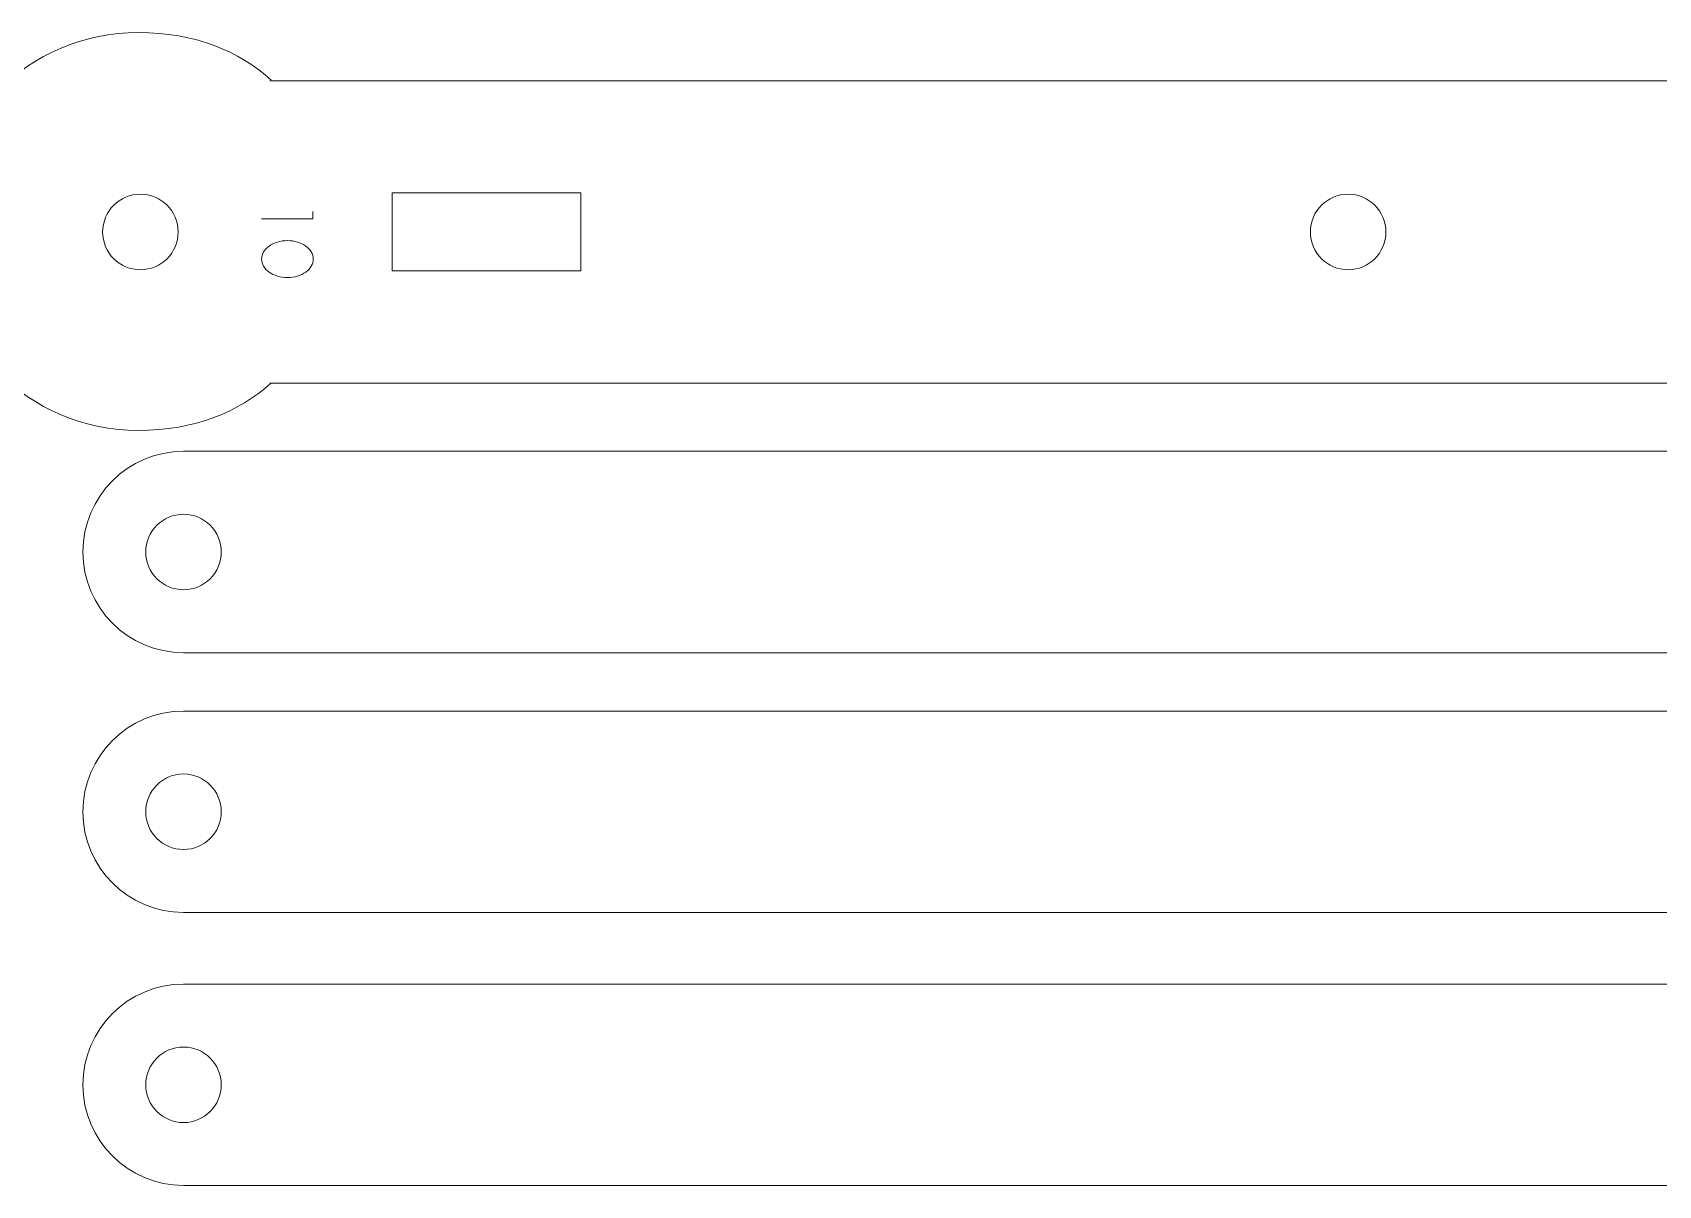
# Model space of a CAD drawing. Header units: millimetres. Extents: x 1 to 3601, y 1 to 1216.
# Drawn here: x 248.3 to 312.9, y 153.3 to 199.1 of the extents above; entities that cross this region are included whole.
import ezdxf

# ---------------------------------------------------------------- set-up
doc = ezdxf.new("R2010")
doc.units = ezdxf.units.MM
doc.layers.get('0').update_dxf_attribs({"lineweight": 5})
doc.layers.add('MARCATGE', color=1, linetype='Continuous', lineweight=5)
doc.layers.add('TALL 1', color=4, linetype='Continuous', lineweight=5)

msp = doc.modelspace()

# ---------------------------------------------------------------- linework, layer by layer
for points, knots in [([(257.748, 197.226), (257.748, 197.226), (257.691, 197.193), (257.691, 197.193), (257.691, 197.193), (257.691, 197.193), (332.625, 197.192), (332.625, 197.192), (332.625, 197.192), (335.939, 197.192), (338.546, 194.506), (338.546, 191.193), (338.546, 191.193), (338.546, 187.879), (335.859, 185.193), (332.546, 185.193), (332.546, 185.193), (332.546, 185.193), (257.691, 185.193), (257.691, 185.193), (257.691, 185.193), (257.691, 185.193), (257.734, 185.188), (257.734, 185.188), (257.734, 185.188), (256.46, 184.041), (254.705, 183.309), (252.469, 183.309), (252.469, 183.309), (248.104, 183.309), (244.565, 186.848), (244.565, 191.213), (244.565, 191.213), (244.565, 195.578), (248.104, 199.117), (252.469, 199.117), (252.469, 199.117), (254.713, 199.117), (256.472, 198.38), (257.748, 197.226)], [0, 0, 0, 0, 0.090909, 0.090909, 0.090909, 0.090909, 0.181818, 0.181818, 0.181818, 0.181818, 0.272727, 0.272727, 0.272727, 0.272727, 0.363636, 0.363636, 0.363636, 0.363636, 0.454545, 0.454545, 0.454545, 0.454545, 0.545455, 0.545455, 0.545455, 0.545455, 0.636364, 0.636364, 0.636364, 0.636364, 0.727273, 0.727273, 0.727273, 0.727273, 0.818182, 0.818182, 0.818182, 0.818182, 1, 1, 1, 1]), ([(254.26, 174.479), (254.26, 174.479), (334.26, 174.479), (334.26, 174.479), (334.26, 174.479), (335.689, 174.479), (337.009, 175.242), (337.724, 176.479), (337.724, 176.479), (338.439, 177.717), (338.439, 179.242), (337.724, 180.479), (337.724, 180.479), (337.009, 181.717), (335.689, 182.479), (334.26, 182.479), (334.26, 182.479), (334.26, 182.479), (254.26, 182.479), (254.26, 182.479), (254.26, 182.479), (252.051, 182.479), (250.26, 180.688), (250.26, 178.479), (250.26, 178.479), (250.26, 176.27), (252.051, 174.479), (254.26, 174.479)], [0, 0, 0, 0, 0.125, 0.125, 0.125, 0.125, 0.25, 0.25, 0.25, 0.25, 0.375, 0.375, 0.375, 0.375, 0.5, 0.5, 0.5, 0.5, 0.625, 0.625, 0.625, 0.625, 0.75, 0.75, 0.75, 0.75, 1, 1, 1, 1]), ([(254.26, 164.161), (254.26, 164.161), (334.26, 164.161), (334.26, 164.161), (334.26, 164.161), (335.689, 164.161), (337.009, 164.923), (337.724, 166.161), (337.724, 166.161), (338.439, 167.398), (338.439, 168.923), (337.724, 170.16), (337.724, 170.16), (337.009, 171.398), (335.689, 172.16), (334.26, 172.16), (334.26, 172.16), (334.26, 172.16), (254.26, 172.16), (254.26, 172.16), (254.26, 172.16), (252.051, 172.16), (250.26, 170.37), (250.26, 168.161), (250.26, 168.161), (250.26, 165.951), (252.051, 164.161), (254.26, 164.161)], [0, 0, 0, 0, 0.125, 0.125, 0.125, 0.125, 0.25, 0.25, 0.25, 0.25, 0.375, 0.375, 0.375, 0.375, 0.5, 0.5, 0.5, 0.5, 0.625, 0.625, 0.625, 0.625, 0.75, 0.75, 0.75, 0.75, 1, 1, 1, 1]), ([(254.26, 153.313), (254.26, 153.313), (334.26, 153.313), (334.26, 153.313), (334.26, 153.313), (335.689, 153.313), (337.009, 154.075), (337.724, 155.313), (337.724, 155.313), (338.439, 156.55), (338.439, 158.075), (337.724, 159.313), (337.724, 159.313), (337.009, 160.55), (335.689, 161.312), (334.26, 161.312), (334.26, 161.312), (334.26, 161.312), (254.26, 161.312), (254.26, 161.312), (254.26, 161.312), (252.051, 161.312), (250.26, 159.522), (250.26, 157.313), (250.26, 157.313), (250.26, 155.103), (252.051, 153.313), (254.26, 153.313)], [0, 0, 0, 0, 0.125, 0.125, 0.125, 0.125, 0.25, 0.25, 0.25, 0.25, 0.375, 0.375, 0.375, 0.375, 0.5, 0.5, 0.5, 0.5, 0.625, 0.625, 0.625, 0.625, 0.75, 0.75, 0.75, 0.75, 1, 1, 1, 1])]:
    msp.add_open_spline(points, degree=3, knots=knots)
at = {"layer": 'MARCATGE'}
for points, knots in [([(259.393, 191.72), (259.393, 191.72), (259.393, 192.01), (259.393, 192.01), (259.393, 192.01), (259.393, 192.01), (259.393, 191.72), (259.393, 191.72), (259.393, 191.72), (259.393, 191.72), (257.361, 191.72), (257.361, 191.72), (257.361, 191.72), (257.361, 191.72), (259.393, 191.72), (259.393, 191.72)], [0, 0, 0, 0, 0.2, 0.2, 0.2, 0.2, 0.4, 0.4, 0.4, 0.4, 0.6, 0.6, 0.6, 0.6, 1, 1, 1, 1]), ([(257.361, 190.117), (257.361, 190.218), (257.388, 190.313), (257.442, 190.402), (257.442, 190.402), (257.495, 190.49), (257.569, 190.568), (257.662, 190.634), (257.662, 190.634), (257.755, 190.701), (257.864, 190.754), (257.989, 190.792), (257.989, 190.792), (258.114, 190.831), (258.248, 190.85), (258.389, 190.85), (258.389, 190.85), (258.53, 190.85), (258.663, 190.831), (258.788, 190.792), (258.788, 190.792), (258.913, 190.754), (259.022, 190.701), (259.115, 190.634), (259.115, 190.634), (259.208, 190.568), (259.282, 190.49), (259.337, 190.402), (259.337, 190.402), (259.391, 190.313), (259.419, 190.218), (259.419, 190.117), (259.419, 190.117), (259.419, 190.015), (259.391, 189.92), (259.337, 189.831), (259.337, 189.831), (259.282, 189.743), (259.208, 189.665), (259.115, 189.599), (259.115, 189.599), (259.022, 189.532), (258.913, 189.479), (258.788, 189.441), (258.788, 189.441), (258.663, 189.402), (258.53, 189.383), (258.389, 189.383), (258.389, 189.383), (258.248, 189.383), (258.114, 189.402), (257.989, 189.441), (257.989, 189.441), (257.864, 189.479), (257.755, 189.532), (257.662, 189.599), (257.662, 189.599), (257.569, 189.665), (257.495, 189.743), (257.442, 189.831), (257.442, 189.831), (257.388, 189.92), (257.361, 190.015), (257.361, 190.117)], [0, 0, 0, 0, 0.058824, 0.058824, 0.058824, 0.058824, 0.117647, 0.117647, 0.117647, 0.117647, 0.176471, 0.176471, 0.176471, 0.176471, 0.235294, 0.235294, 0.235294, 0.235294, 0.294118, 0.294118, 0.294118, 0.294118, 0.352941, 0.352941, 0.352941, 0.352941, 0.411765, 0.411765, 0.411765, 0.411765, 0.470588, 0.470588, 0.470588, 0.470588, 0.529412, 0.529412, 0.529412, 0.529412, 0.588235, 0.588235, 0.588235, 0.588235, 0.647059, 0.647059, 0.647059, 0.647059, 0.705882, 0.705882, 0.705882, 0.705882, 0.764706, 0.764706, 0.764706, 0.764706, 0.823529, 0.823529, 0.823529, 0.823529, 0.882353, 0.882353, 0.882353, 0.882353, 1, 1, 1, 1])]:
    msp.add_open_spline(points, degree=3, knots=knots, dxfattribs=at)
at = {"layer": 'TALL 1'}
for points in [[(251.046, 191.193), (251.046, 190.364), (251.717, 189.693), (252.546, 189.693), (252.546, 189.693), (253.374, 189.693), (254.045, 190.364), (254.045, 191.193), (254.045, 191.193), (254.046, 192.021), (253.374, 192.693), (252.546, 192.693), (252.546, 192.693), (251.717, 192.693), (251.046, 192.021), (251.046, 191.193)], [(270.046, 189.643), (270.046, 189.643), (262.546, 189.643), (262.546, 189.643), (262.546, 189.643), (262.546, 189.643), (262.546, 192.743), (262.546, 192.743), (262.546, 192.743), (262.546, 192.743), (270.046, 192.743), (270.046, 192.743), (270.046, 192.743), (270.046, 192.743), (270.046, 189.643), (270.046, 189.643)], [(302.046, 191.193), (302.046, 190.364), (301.374, 189.693), (300.546, 189.693), (300.546, 189.693), (299.717, 189.693), (299.046, 190.364), (299.046, 191.193), (299.046, 191.193), (299.046, 192.021), (299.717, 192.693), (300.546, 192.693), (300.546, 192.693), (301.374, 192.693), (302.046, 192.021), (302.046, 191.193)], [(252.76, 178.479), (252.76, 177.651), (253.431, 176.979), (254.26, 176.979), (254.26, 176.979), (255.088, 176.979), (255.76, 177.651), (255.76, 178.479), (255.76, 178.479), (255.76, 179.308), (255.088, 179.979), (254.26, 179.979), (254.26, 179.979), (253.431, 179.979), (252.76, 179.308), (252.76, 178.479)], [(252.76, 168.161), (252.76, 167.332), (253.431, 166.66), (254.26, 166.66), (254.26, 166.66), (255.088, 166.66), (255.76, 167.332), (255.76, 168.16), (255.76, 168.16), (255.76, 168.989), (255.088, 169.66), (254.26, 169.661), (254.26, 169.661), (253.431, 169.661), (252.76, 168.989), (252.76, 168.161)], [(252.76, 157.313), (252.76, 156.484), (253.431, 155.813), (254.26, 155.813), (254.26, 155.813), (255.088, 155.813), (255.76, 156.484), (255.76, 157.313), (255.76, 157.313), (255.76, 158.141), (255.088, 158.813), (254.26, 158.813), (254.26, 158.813), (253.431, 158.813), (252.76, 158.141), (252.76, 157.313)]]:
    msp.add_open_spline(points, degree=3, knots=[0, 0, 0, 0, 0.2, 0.2, 0.2, 0.2, 0.4, 0.4, 0.4, 0.4, 0.6, 0.6, 0.6, 0.6, 1, 1, 1, 1], dxfattribs=at)

doc.saveas('drawing.dxf')
